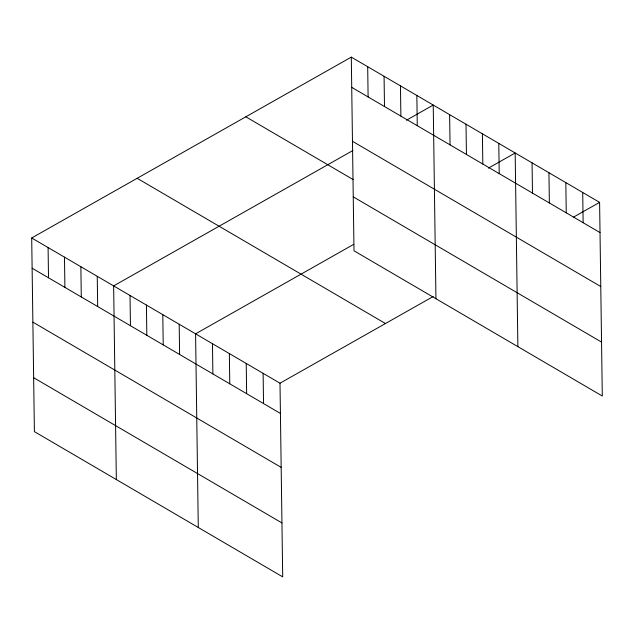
<?xml version="1.0" encoding="UTF-8"?>
<svg xmlns="http://www.w3.org/2000/svg" width="634" height="634" viewBox="0 0 634 634"><rect width="100%" height="100%" fill="white"/><g stroke="black" fill="none" stroke-linecap="round" stroke-linejoin="round"><path stroke-width="0.95" d="M31.7 237.972L279.998 383.205L282.701 576.877L34.402 431.635L31.7 237.972L351.299 57.123L599.598 202.365L602.3 396.028L354.002 250.795L351.299 57.123M352.876 150.527L113.637 285.902L116.339 479.566M406.449 120.214L433.236 105.054L435.938 298.717M353.732 244.336L195.581 333.833L198.283 527.496M488.386 168.137L515.173 152.984L517.875 346.647M279.998 383.205L433.212 296.514M573.651 217.042L599.598 202.365M351.719 87.357L600.018 232.591M352.472 141.295L600.77 286.528M245.833 116.807L353.17 179.588M353.249 196.857L601.547 342.091M137.166 178.297L385.464 323.53M32.12 268.206L280.418 413.439M32.873 322.135L281.171 467.377M33.65 377.706L281.948 522.939M582.709 192.482L583.137 222.716M565.829 182.608L566.249 212.842M548.941 172.733L549.361 202.967M532.061 162.859L532.481 193.093M498.784 143.395L499.212 173.629M482.395 133.814L482.823 164.04M466.014 124.224L466.434 154.458M449.625 114.643L450.045 144.869M416.847 95.472L417.267 125.698M400.458 85.883L400.886 116.117M384.069 76.294L384.497 106.528M367.688 66.713L368.108 96.947M263.118 373.331L263.538 403.565M246.23 363.456L246.65 393.69M229.349 353.582L229.77 383.816M212.461 343.707L212.881 373.933M179.192 324.243L179.612 354.477M162.803 314.654L163.223 344.888M146.414 305.073L146.834 335.307M130.025 295.484L130.445 325.717M97.248 276.313L97.676 306.547M80.867 266.732L81.287 296.966M64.478 257.142L64.898 287.376M48.089 247.561L48.509 277.795"/></g></svg>
